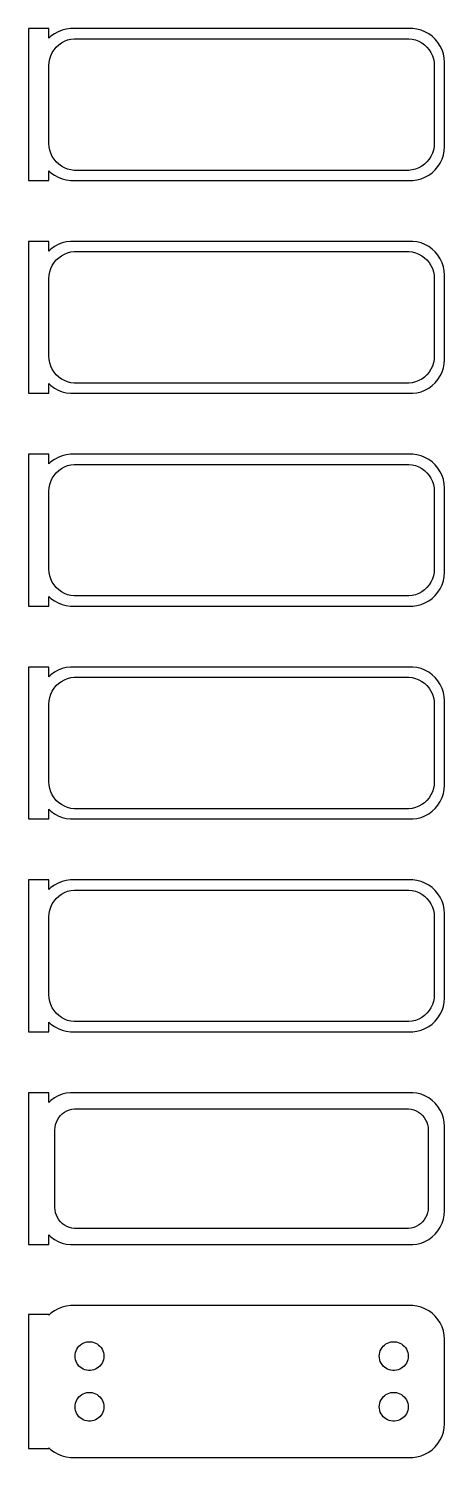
# Model space of a CAD drawing. Header units: metres. Extents: x -32 to 30, y 461 to 925.
# Drawn here: x -31.5 to 30, y 461.3 to 672.7 of the extents above; entities that cross this region are included whole.
import ezdxf

# ---------------------------------------------------------------- set-up
doc = ezdxf.new("R2010")
doc.units = ezdxf.units.M

msp = doc.modelspace()

# ---------------------------------------------------------------- linework, layer by layer
for p, q in [((-28.5, 672.74), (-31.5, 672.74)), ((-31.5, 672.74), (-31.5, 650.26)), ((-28.5, 671.309), (-28.5, 672.74)), ((-25.9369, 672.661), (-26.5451, 672.505)), ((-25.3139, 672.74), (-25.9369, 672.661)), ((25.3139, 672.74), (-25.3139, 672.74)), ((25.9369, 672.661), (25.3139, 672.74)), ((26.5451, 672.505), (25.9369, 672.661)), ((-28.1871, 671.603), (-28.5, 671.309)), ((-27.6791, 671.972), (-28.1871, 671.603)), ((-27.1289, 672.274), (-27.6791, 671.972)), ((-26.5451, 672.505), (-27.1289, 672.274)), ((-27.0497, 670.332), (-26.6433, 670.627)), ((-26.6433, 670.627), (-26.2031, 670.869)), ((-26.2031, 670.869), (-25.7361, 671.054)), ((-25.7361, 671.054), (-25.2495, 671.179)), ((-25.2495, 671.179), (-24.7512, 671.242)), ((-24.7512, 671.242), (24.7512, 671.242)), ((24.7512, 671.242), (25.2495, 671.179)), ((25.2495, 671.179), (25.7361, 671.054)), ((25.7361, 671.054), (26.2031, 670.869)), ((26.2031, 670.869), (26.6433, 670.627)), ((27.1289, 672.274), (26.5451, 672.505)), ((26.6433, 670.627), (27.0497, 670.332)), ((27.6791, 671.972), (27.1289, 672.274)), ((28.1871, 671.603), (27.6791, 671.972)), ((28.6448, 671.173), (28.1871, 671.603)), ((29.0451, 670.689), (28.6448, 671.173)), ((29.3815, 670.159), (29.0451, 670.689)), ((-28.3743, 668.245), (-28.2191, 668.722)), ((-28.2191, 668.722), (-28.0052, 669.177)), ((-28.0052, 669.177), (-27.7361, 669.601)), ((-27.7361, 669.601), (-27.4159, 669.988)), ((-27.4159, 669.988), (-27.0497, 670.332)), ((27.0497, 670.332), (27.4159, 669.988)), ((27.4159, 669.988), (27.7361, 669.601)), ((27.7361, 669.601), (28.0052, 669.177)), ((28.0052, 669.177), (28.2191, 668.722)), ((28.2191, 668.722), (28.3743, 668.245)), ((29.6489, 669.591), (29.3815, 670.159)), ((29.8429, 668.993), (29.6489, 669.591)), ((29.9606, 668.377), (29.8429, 668.993)), ((30, 667.75), (29.9606, 668.377)), ((-28.5, 667.25), (-28.4684, 667.751)), ((-28.5, 655.75), (-28.5, 667.25)), ((-28.4684, 667.751), (-28.3743, 668.245)), ((28.3743, 668.245), (28.4684, 667.751)), ((28.4684, 667.751), (28.5, 667.25)), ((28.5, 667.25), (28.5, 655.75)), ((30, 655.25), (30, 667.75)), ((-28.4684, 655.249), (-28.5, 655.75)), ((28.5, 655.75), (28.4684, 655.249)), ((-28.3743, 654.755), (-28.4684, 655.249)), ((-28.2191, 654.278), (-28.3743, 654.755)), ((-28.0052, 653.823), (-28.2191, 654.278)), ((-27.7361, 653.399), (-28.0052, 653.823)), ((28.0052, 653.823), (27.7361, 653.399)), ((28.2191, 654.278), (28.0052, 653.823)), ((28.3743, 654.755), (28.2191, 654.278)), ((28.4684, 655.249), (28.3743, 654.755)), ((29.6489, 653.409), (29.8429, 654.007)), ((29.8429, 654.007), (29.9606, 654.623)), ((29.9606, 654.623), (30, 655.25)), ((-28.5, 651.691), (-28.1871, 651.397)), ((-28.5, 650.26), (-28.5, 651.691)), ((-28.1871, 651.397), (-27.6791, 651.028)), ((-27.4159, 653.012), (-27.7361, 653.399)), ((-27.0497, 652.668), (-27.4159, 653.012)), ((-26.6433, 652.373), (-27.0497, 652.668)), ((-26.2031, 652.131), (-26.6433, 652.373)), ((-25.7361, 651.946), (-26.2031, 652.131)), ((-25.2495, 651.821), (-25.7361, 651.946)), ((-24.7512, 651.758), (-25.2495, 651.821)), ((24.7512, 651.758), (-24.7512, 651.758)), ((25.2495, 651.821), (24.7512, 651.758)), ((25.7361, 651.946), (25.2495, 651.821)), ((26.2031, 652.131), (25.7361, 651.946)), ((26.6433, 652.373), (26.2031, 652.131)), ((27.0497, 652.668), (26.6433, 652.373)), ((27.4159, 653.012), (27.0497, 652.668)), ((27.7361, 653.399), (27.4159, 653.012)), ((27.6791, 651.028), (28.1871, 651.397)), ((28.1871, 651.397), (28.6448, 651.827)), ((28.6448, 651.827), (29.0451, 652.311)), ((29.0451, 652.311), (29.3815, 652.841)), ((29.3815, 652.841), (29.6489, 653.409)), ((-31.5, 650.26), (-28.5, 650.26)), ((-27.6791, 651.028), (-27.1289, 650.726)), ((-27.1289, 650.726), (-26.5451, 650.495)), ((-26.5451, 650.495), (-25.9369, 650.339)), ((-25.9369, 650.339), (-25.3139, 650.26)), ((-25.3139, 650.26), (25.3139, 650.26)), ((25.3139, 650.26), (25.9369, 650.339)), ((25.9369, 650.339), (26.5451, 650.495)), ((26.5451, 650.495), (27.1289, 650.726)), ((27.1289, 650.726), (27.6791, 651.028)), ((-28.5, 641.24), (-31.5, 641.24)), ((-31.5, 641.24), (-31.5, 618.76)), ((-28.5, 639.809), (-28.5, 641.24)), ((-26.5451, 641.005), (-27.1289, 640.774)), ((-25.9369, 641.161), (-26.5451, 641.005)), ((-25.3139, 641.24), (-25.9369, 641.161)), ((25.3139, 641.24), (-25.3139, 641.24)), ((25.9369, 641.161), (25.3139, 641.24)), ((26.5451, 641.005), (25.9369, 641.161)), ((27.1289, 640.774), (26.5451, 641.005)), ((-28.1871, 640.103), (-28.5, 639.809)), ((-27.6791, 640.472), (-28.1871, 640.103)), ((-27.1289, 640.774), (-27.6791, 640.472)), ((-27.4159, 638.488), (-27.0497, 638.832)), ((-27.0497, 638.832), (-26.6433, 639.127)), ((-26.6433, 639.127), (-26.2031, 639.369)), ((-26.2031, 639.369), (-25.7361, 639.554)), ((-25.7361, 639.554), (-25.2495, 639.679)), ((-25.2495, 639.679), (-24.7512, 639.742)), ((-24.7512, 639.742), (24.7512, 639.742)), ((24.7512, 639.742), (25.2495, 639.679)), ((25.2495, 639.679), (25.7361, 639.554)), ((25.7361, 639.554), (26.2031, 639.369)), ((26.2031, 639.369), (26.6433, 639.127)), ((26.6433, 639.127), (27.0497, 638.832)), ((27.0497, 638.832), (27.4159, 638.488)), ((27.6791, 640.472), (27.1289, 640.774)), ((28.1871, 640.103), (27.6791, 640.472)), ((28.6448, 639.673), (28.1871, 640.103)), ((29.0451, 639.189), (28.6448, 639.673)), ((29.3815, 638.659), (29.0451, 639.189)), ((-28.4684, 636.251), (-28.3743, 636.745)), ((-28.3743, 636.745), (-28.2191, 637.222)), ((-28.2191, 637.222), (-28.0052, 637.677)), ((-28.0052, 637.677), (-27.7361, 638.101)), ((-27.7361, 638.101), (-27.4159, 638.488)), ((27.4159, 638.488), (27.7361, 638.101)), ((27.7361, 638.101), (28.0052, 637.677)), ((28.0052, 637.677), (28.2191, 637.222)), ((28.2191, 637.222), (28.3743, 636.745)), ((28.3743, 636.745), (28.4684, 636.251)), ((29.6489, 638.091), (29.3815, 638.659)), ((29.8429, 637.493), (29.6489, 638.091)), ((29.9606, 636.877), (29.8429, 637.493)), ((30, 636.25), (29.9606, 636.877)), ((-28.5, 635.75), (-28.4684, 636.251)), ((-28.5, 624.25), (-28.5, 635.75)), ((28.4684, 636.251), (28.5, 635.75)), ((28.5, 635.75), (28.5, 624.25)), ((30, 623.75), (30, 636.25)), ((-28.4684, 623.749), (-28.5, 624.25)), ((28.5, 624.25), (28.4684, 623.749)), ((-28.3743, 623.255), (-28.4684, 623.749)), ((-28.2191, 622.778), (-28.3743, 623.255)), ((-28.0052, 622.323), (-28.2191, 622.778)), ((-27.7361, 621.899), (-28.0052, 622.323)), ((-27.4159, 621.512), (-27.7361, 621.899)), ((27.7361, 621.899), (27.4159, 621.512)), ((28.0052, 622.323), (27.7361, 621.899)), ((28.2191, 622.778), (28.0052, 622.323)), ((28.3743, 623.255), (28.2191, 622.778)), ((28.4684, 623.749), (28.3743, 623.255)), ((29.3815, 621.341), (29.6489, 621.909)), ((29.6489, 621.909), (29.8429, 622.507)), ((29.8429, 622.507), (29.9606, 623.123)), ((29.9606, 623.123), (30, 623.75)), ((-28.5, 620.191), (-28.1871, 619.897)), ((-28.5, 618.76), (-28.5, 620.191)), ((-28.1871, 619.897), (-27.6791, 619.528)), ((-27.0497, 621.168), (-27.4159, 621.512)), ((-26.6433, 620.873), (-27.0497, 621.168)), ((-26.2031, 620.631), (-26.6433, 620.873)), ((-25.7361, 620.446), (-26.2031, 620.631)), ((-25.2495, 620.321), (-25.7361, 620.446)), ((-24.7512, 620.258), (-25.2495, 620.321)), ((24.7512, 620.258), (-24.7512, 620.258)), ((25.2495, 620.321), (24.7512, 620.258)), ((25.7361, 620.446), (25.2495, 620.321)), ((26.2031, 620.631), (25.7361, 620.446)), ((26.6433, 620.873), (26.2031, 620.631)), ((27.0497, 621.168), (26.6433, 620.873)), ((27.4159, 621.512), (27.0497, 621.168)), ((27.6791, 619.528), (28.1871, 619.897)), ((28.1871, 619.897), (28.6448, 620.327)), ((28.6448, 620.327), (29.0451, 620.811)), ((29.0451, 620.811), (29.3815, 621.341)), ((-31.5, 618.76), (-28.5, 618.76)), ((-27.6791, 619.528), (-27.1289, 619.226)), ((-27.1289, 619.226), (-26.5451, 618.995)), ((-26.5451, 618.995), (-25.9369, 618.839)), ((-25.9369, 618.839), (-25.3139, 618.76)), ((-25.3139, 618.76), (25.3139, 618.76)), ((25.3139, 618.76), (25.9369, 618.839)), ((25.9369, 618.839), (26.5451, 618.995)), ((26.5451, 618.995), (27.1289, 619.226)), ((27.1289, 619.226), (27.6791, 619.528)), ((-28.5, 609.74), (-31.5, 609.74)), ((-31.5, 609.74), (-31.5, 587.26)), ((-28.5, 608.309), (-28.5, 609.74)), ((-27.1289, 609.274), (-27.6791, 608.972)), ((-26.5451, 609.505), (-27.1289, 609.274)), ((-25.9369, 609.661), (-26.5451, 609.505)), ((-25.3139, 609.74), (-25.9369, 609.661)), ((25.3139, 609.74), (-25.3139, 609.74)), ((25.9369, 609.661), (25.3139, 609.74)), ((26.5451, 609.505), (25.9369, 609.661)), ((27.1289, 609.274), (26.5451, 609.505)), ((27.6791, 608.972), (27.1289, 609.274)), ((-28.1871, 608.603), (-28.5, 608.309)), ((-27.6791, 608.972), (-28.1871, 608.603)), ((-27.7361, 606.601), (-27.4159, 606.988)), ((-27.4159, 606.988), (-27.0497, 607.332)), ((-27.0497, 607.332), (-26.6433, 607.627)), ((-26.6433, 607.627), (-26.2031, 607.869)), ((-26.2031, 607.869), (-25.7361, 608.054)), ((-25.7361, 608.054), (-25.2495, 608.179)), ((-25.2495, 608.179), (-24.7512, 608.242)), ((-24.7512, 608.242), (24.7512, 608.242)), ((24.7512, 608.242), (25.2495, 608.179)), ((25.2495, 608.179), (25.7361, 608.054)), ((25.7361, 608.054), (26.2031, 607.869)), ((26.2031, 607.869), (26.6433, 607.627)), ((26.6433, 607.627), (27.0497, 607.332)), ((27.0497, 607.332), (27.4159, 606.988)), ((27.4159, 606.988), (27.7361, 606.601)), ((28.1871, 608.603), (27.6791, 608.972)), ((28.6448, 608.173), (28.1871, 608.603)), ((29.0451, 607.689), (28.6448, 608.173)), ((29.3815, 607.159), (29.0451, 607.689)), ((29.6489, 606.591), (29.3815, 607.159)), ((-28.4684, 604.751), (-28.3743, 605.245)), ((-28.3743, 605.245), (-28.2191, 605.722)), ((-28.2191, 605.722), (-28.0052, 606.177)), ((-28.0052, 606.177), (-27.7361, 606.601)), ((27.7361, 606.601), (28.0052, 606.177)), ((28.0052, 606.177), (28.2191, 605.722)), ((28.2191, 605.722), (28.3743, 605.245)), ((28.3743, 605.245), (28.4684, 604.751)), ((29.8429, 605.993), (29.6489, 606.591)), ((29.9606, 605.377), (29.8429, 605.993)), ((30, 604.75), (29.9606, 605.377)), ((-28.5, 604.25), (-28.4684, 604.751)), ((-28.5, 592.75), (-28.5, 604.25)), ((28.4684, 604.751), (28.5, 604.25)), ((28.5, 604.25), (28.5, 592.75)), ((30, 592.25), (30, 604.75)), ((-28.4684, 592.249), (-28.5, 592.75)), ((-28.3743, 591.755), (-28.4684, 592.249)), ((28.4684, 592.249), (28.3743, 591.755)), ((28.5, 592.75), (28.4684, 592.249)), ((29.9606, 591.623), (30, 592.25)), ((-28.2191, 591.278), (-28.3743, 591.755)), ((-28.0052, 590.823), (-28.2191, 591.278)), ((-27.7361, 590.399), (-28.0052, 590.823)), ((-27.4159, 590.012), (-27.7361, 590.399)), ((27.7361, 590.399), (27.4159, 590.012)), ((28.0052, 590.823), (27.7361, 590.399)), ((28.2191, 591.278), (28.0052, 590.823)), ((28.3743, 591.755), (28.2191, 591.278)), ((29.3815, 589.841), (29.6489, 590.409)), ((29.6489, 590.409), (29.8429, 591.007)), ((29.8429, 591.007), (29.9606, 591.623)), ((-28.5, 588.691), (-28.1871, 588.397)), ((-28.5, 587.26), (-28.5, 588.691)), ((-28.1871, 588.397), (-27.6791, 588.028)), ((-27.6791, 588.028), (-27.1289, 587.726)), ((-27.0497, 589.668), (-27.4159, 590.012)), ((-26.6433, 589.373), (-27.0497, 589.668)), ((-26.2031, 589.131), (-26.6433, 589.373)), ((-25.7361, 588.946), (-26.2031, 589.131)), ((-25.2495, 588.821), (-25.7361, 588.946)), ((-24.7512, 588.758), (-25.2495, 588.821)), ((24.7512, 588.758), (-24.7512, 588.758)), ((25.2495, 588.821), (24.7512, 588.758)), ((25.7361, 588.946), (25.2495, 588.821)), ((26.2031, 589.131), (25.7361, 588.946)), ((26.6433, 589.373), (26.2031, 589.131)), ((27.0497, 589.668), (26.6433, 589.373)), ((27.4159, 590.012), (27.0497, 589.668)), ((27.1289, 587.726), (27.6791, 588.028)), ((27.6791, 588.028), (28.1871, 588.397)), ((28.1871, 588.397), (28.6448, 588.827)), ((28.6448, 588.827), (29.0451, 589.311)), ((29.0451, 589.311), (29.3815, 589.841)), ((-31.5, 587.26), (-28.5, 587.26)), ((-27.1289, 587.726), (-26.5451, 587.495)), ((-26.5451, 587.495), (-25.9369, 587.339)), ((-25.9369, 587.339), (-25.3139, 587.26)), ((-25.3139, 587.26), (25.3139, 587.26)), ((25.3139, 587.26), (25.9369, 587.339)), ((25.9369, 587.339), (26.5451, 587.495)), ((26.5451, 587.495), (27.1289, 587.726)), ((-28.5, 578.24), (-31.5, 578.24)), ((-31.5, 578.24), (-31.5, 555.76)), ((-28.5, 576.809), (-28.5, 578.24)), ((-27.6791, 577.472), (-28.1871, 577.103)), ((-27.1289, 577.774), (-27.6791, 577.472)), ((-26.5451, 578.005), (-27.1289, 577.774)), ((-25.9369, 578.161), (-26.5451, 578.005)), ((-25.3139, 578.24), (-25.9369, 578.161)), ((25.3139, 578.24), (-25.3139, 578.24)), ((25.9369, 578.161), (25.3139, 578.24)), ((26.5451, 578.005), (25.9369, 578.161)), ((27.1289, 577.774), (26.5451, 578.005)), ((27.6791, 577.472), (27.1289, 577.774)), ((28.1871, 577.103), (27.6791, 577.472)), ((-28.1871, 577.103), (-28.5, 576.809)), ((-27.7361, 575.101), (-27.4159, 575.488)), ((-27.4159, 575.488), (-27.0497, 575.832)), ((-27.0497, 575.832), (-26.6433, 576.127)), ((-26.6433, 576.127), (-26.2031, 576.369)), ((-26.2031, 576.369), (-25.7361, 576.554)), ((-25.7361, 576.554), (-25.2495, 576.679)), ((-25.2495, 576.679), (-24.7512, 576.742)), ((-24.7512, 576.742), (24.7512, 576.742)), ((24.7512, 576.742), (25.2495, 576.679)), ((25.2495, 576.679), (25.7361, 576.554)), ((25.7361, 576.554), (26.2031, 576.369)), ((26.2031, 576.369), (26.6433, 576.127)), ((26.6433, 576.127), (27.0497, 575.832)), ((27.0497, 575.832), (27.4159, 575.488)), ((27.4159, 575.488), (27.7361, 575.101)), ((28.6448, 576.673), (28.1871, 577.103)), ((29.0451, 576.189), (28.6448, 576.673)), ((29.3815, 575.659), (29.0451, 576.189)), ((29.6489, 575.091), (29.3815, 575.659)), ((-28.5, 572.75), (-28.4684, 573.251)), ((-28.4684, 573.251), (-28.3743, 573.745)), ((-28.3743, 573.745), (-28.2191, 574.222)), ((-28.2191, 574.222), (-28.0052, 574.677)), ((-28.0052, 574.677), (-27.7361, 575.101)), ((27.7361, 575.101), (28.0052, 574.677)), ((28.0052, 574.677), (28.2191, 574.222)), ((28.2191, 574.222), (28.3743, 573.745)), ((28.3743, 573.745), (28.4684, 573.251)), ((28.4684, 573.251), (28.5, 572.75)), ((29.8429, 574.493), (29.6489, 575.091)), ((29.9606, 573.877), (29.8429, 574.493)), ((30, 573.25), (29.9606, 573.877)), ((30, 560.75), (30, 573.25)), ((-28.5, 561.25), (-28.5, 572.75)), ((28.5, 572.75), (28.5, 561.25)), ((-28.4684, 560.749), (-28.5, 561.25)), ((-28.3743, 560.255), (-28.4684, 560.749)), ((28.4684, 560.749), (28.3743, 560.255)), ((28.5, 561.25), (28.4684, 560.749)), ((29.9606, 560.123), (30, 560.75)), ((-28.2191, 559.778), (-28.3743, 560.255)), ((-28.0052, 559.323), (-28.2191, 559.778)), ((-27.7361, 558.899), (-28.0052, 559.323)), ((-27.4159, 558.512), (-27.7361, 558.899)), ((-27.0497, 558.168), (-27.4159, 558.512)), ((27.4159, 558.512), (27.0497, 558.168)), ((27.7361, 558.899), (27.4159, 558.512)), ((28.0052, 559.323), (27.7361, 558.899)), ((28.2191, 559.778), (28.0052, 559.323)), ((28.3743, 560.255), (28.2191, 559.778)), ((29.0451, 557.811), (29.3815, 558.341)), ((29.3815, 558.341), (29.6489, 558.909)), ((29.6489, 558.909), (29.8429, 559.507)), ((29.8429, 559.507), (29.9606, 560.123)), ((-28.5, 557.191), (-28.1871, 556.897)), ((-28.5, 555.76), (-28.5, 557.191)), ((-28.1871, 556.897), (-27.6791, 556.528)), ((-27.6791, 556.528), (-27.1289, 556.226)), ((-27.1289, 556.226), (-26.5451, 555.995)), ((-26.6433, 557.873), (-27.0497, 558.168)), ((-26.2031, 557.631), (-26.6433, 557.873)), ((-25.7361, 557.446), (-26.2031, 557.631)), ((-25.2495, 557.321), (-25.7361, 557.446)), ((-24.7512, 557.258), (-25.2495, 557.321)), ((24.7512, 557.258), (-24.7512, 557.258)), ((25.2495, 557.321), (24.7512, 557.258)), ((25.7361, 557.446), (25.2495, 557.321)), ((26.2031, 557.631), (25.7361, 557.446)), ((26.6433, 557.873), (26.2031, 557.631)), ((26.5451, 555.995), (27.1289, 556.226)), ((27.0497, 558.168), (26.6433, 557.873)), ((27.1289, 556.226), (27.6791, 556.528)), ((27.6791, 556.528), (28.1871, 556.897)), ((28.1871, 556.897), (28.6448, 557.327)), ((28.6448, 557.327), (29.0451, 557.811)), ((-31.5, 555.76), (-28.5, 555.76)), ((-26.5451, 555.995), (-25.9369, 555.839)), ((-25.9369, 555.839), (-25.3139, 555.76)), ((-25.3139, 555.76), (25.3139, 555.76)), ((25.3139, 555.76), (25.9369, 555.839)), ((25.9369, 555.839), (26.5451, 555.995)), ((-28.5, 546.74), (-31.5, 546.74)), ((-31.5, 546.74), (-31.5, 524.26)), ((-28.5, 545.309), (-28.5, 546.74)), ((-27.6791, 545.972), (-28.1871, 545.603)), ((-27.1289, 546.274), (-27.6791, 545.972)), ((-26.5451, 546.505), (-27.1289, 546.274)), ((-25.9369, 546.661), (-26.5451, 546.505)), ((-25.3139, 546.74), (-25.9369, 546.661)), ((25.3139, 546.74), (-25.3139, 546.74)), ((25.9369, 546.661), (25.3139, 546.74)), ((26.5451, 546.505), (25.9369, 546.661)), ((27.1289, 546.274), (26.5451, 546.505)), ((27.6791, 545.972), (27.1289, 546.274)), ((28.1871, 545.603), (27.6791, 545.972)), ((-28.1871, 545.603), (-28.5, 545.309)), ((-28.0052, 543.177), (-27.7361, 543.601)), ((-27.7361, 543.601), (-27.4159, 543.988)), ((-27.4159, 543.988), (-27.0497, 544.332)), ((-27.0497, 544.332), (-26.6433, 544.627)), ((-26.6433, 544.627), (-26.2031, 544.869)), ((-26.2031, 544.869), (-25.7361, 545.054)), ((-25.7361, 545.054), (-25.2495, 545.179)), ((-25.2495, 545.179), (-24.7512, 545.242)), ((-24.7512, 545.242), (24.7512, 545.242)), ((24.7512, 545.242), (25.2495, 545.179)), ((25.2495, 545.179), (25.7361, 545.054)), ((25.7361, 545.054), (26.2031, 544.869)), ((26.2031, 544.869), (26.6433, 544.627)), ((26.6433, 544.627), (27.0497, 544.332)), ((27.0497, 544.332), (27.4159, 543.988)), ((27.4159, 543.988), (27.7361, 543.601)), ((27.7361, 543.601), (28.0052, 543.177)), ((28.6448, 545.173), (28.1871, 545.603)), ((29.0451, 544.689), (28.6448, 545.173)), ((29.3815, 544.159), (29.0451, 544.689)), ((29.6489, 543.591), (29.3815, 544.159)), ((29.8429, 542.993), (29.6489, 543.591)), ((-28.5, 541.25), (-28.4684, 541.751)), ((-28.4684, 541.751), (-28.3743, 542.245)), ((-28.3743, 542.245), (-28.2191, 542.722)), ((-28.2191, 542.722), (-28.0052, 543.177)), ((28.0052, 543.177), (28.2191, 542.722)), ((28.2191, 542.722), (28.3743, 542.245)), ((28.3743, 542.245), (28.4684, 541.751)), ((28.4684, 541.751), (28.5, 541.25)), ((29.9606, 542.377), (29.8429, 542.993)), ((30, 541.75), (29.9606, 542.377)), ((30, 529.25), (30, 541.75)), ((-28.5, 529.75), (-28.5, 541.25)), ((28.5, 541.25), (28.5, 529.75)), ((-28.4684, 529.249), (-28.5, 529.75)), ((-28.3743, 528.755), (-28.4684, 529.249)), ((-28.2191, 528.278), (-28.3743, 528.755)), ((28.3743, 528.755), (28.2191, 528.278)), ((28.4684, 529.249), (28.3743, 528.755)), ((28.5, 529.75), (28.4684, 529.249)), ((29.9606, 528.623), (30, 529.25)), ((-28.0052, 527.823), (-28.2191, 528.278)), ((-27.7361, 527.399), (-28.0052, 527.823)), ((-27.4159, 527.012), (-27.7361, 527.399)), ((-27.0497, 526.668), (-27.4159, 527.012)), ((-26.6433, 526.373), (-27.0497, 526.668)), ((27.0497, 526.668), (26.6433, 526.373)), ((27.4159, 527.012), (27.0497, 526.668)), ((27.7361, 527.399), (27.4159, 527.012)), ((28.0052, 527.823), (27.7361, 527.399)), ((28.2191, 528.278), (28.0052, 527.823)), ((29.0451, 526.311), (29.3815, 526.841)), ((29.3815, 526.841), (29.6489, 527.409)), ((29.6489, 527.409), (29.8429, 528.007)), ((29.8429, 528.007), (29.9606, 528.623)), ((-28.5, 525.691), (-28.1871, 525.397)), ((-28.5, 524.26), (-28.5, 525.691)), ((-28.1871, 525.397), (-27.6791, 525.028)), ((-27.6791, 525.028), (-27.1289, 524.726)), ((-27.1289, 524.726), (-26.5451, 524.495)), ((-26.2031, 526.131), (-26.6433, 526.373)), ((-26.5451, 524.495), (-25.9369, 524.339)), ((-25.7361, 525.946), (-26.2031, 526.131)), ((-25.2495, 525.821), (-25.7361, 525.946)), ((-24.7512, 525.758), (-25.2495, 525.821)), ((24.7512, 525.758), (-24.7512, 525.758)), ((25.2495, 525.821), (24.7512, 525.758)), ((25.7361, 525.946), (25.2495, 525.821)), ((26.2031, 526.131), (25.7361, 525.946)), ((25.9369, 524.339), (26.5451, 524.495)), ((26.6433, 526.373), (26.2031, 526.131)), ((26.5451, 524.495), (27.1289, 524.726)), ((27.1289, 524.726), (27.6791, 525.028)), ((27.6791, 525.028), (28.1871, 525.397)), ((28.1871, 525.397), (28.6448, 525.827)), ((28.6448, 525.827), (29.0451, 526.311)), ((-31.5, 524.26), (-28.5, 524.26)), ((-25.9369, 524.339), (-25.3139, 524.26)), ((-25.3139, 524.26), (25.3139, 524.26)), ((25.3139, 524.26), (25.9369, 524.339)), ((-28.5, 515.229), (-31.5, 515.229)), ((-31.5, 515.229), (-31.5, 492.771)), ((-28.5, 513.809), (-28.5, 515.229)), ((-28.1871, 514.103), (-28.5, 513.809)), ((-27.6791, 514.472), (-28.1871, 514.103)), ((-27.1289, 514.774), (-27.6791, 514.472)), ((-26.5451, 515.005), (-27.1289, 514.774)), ((-25.9369, 515.161), (-26.5451, 515.005)), ((-25.3139, 515.24), (-25.9369, 515.161)), ((25.3139, 515.24), (-25.3139, 515.24)), ((25.9369, 515.161), (25.3139, 515.24)), ((26.5451, 515.005), (25.9369, 515.161)), ((27.1289, 514.774), (26.5451, 515.005)), ((27.6791, 514.472), (27.1289, 514.774)), ((28.1871, 514.103), (27.6791, 514.472)), ((28.6448, 513.673), (28.1871, 514.103)), ((-27.0184, 511.58), (-26.7692, 511.881)), ((-26.7692, 511.881), (-26.4842, 512.149)), ((-26.4842, 512.149), (-26.168, 512.378)), ((-26.168, 512.378), (-25.8254, 512.567)), ((-25.8254, 512.567), (-25.4619, 512.711)), ((-25.4619, 512.711), (-25.0833, 512.808)), ((-25.0833, 512.808), (-24.6954, 512.857)), ((-24.6954, 512.857), (24.6954, 512.857)), ((24.6954, 512.857), (25.0833, 512.808)), ((25.0833, 512.808), (25.4619, 512.711)), ((25.4619, 512.711), (25.8254, 512.567)), ((25.8254, 512.567), (26.168, 512.378)), ((26.168, 512.378), (26.4842, 512.149)), ((26.4842, 512.149), (26.7692, 511.881)), ((26.7692, 511.881), (27.0184, 511.58)), ((29.0451, 513.189), (28.6448, 513.673)), ((29.3815, 512.659), (29.0451, 513.189)), ((29.6489, 512.091), (29.3815, 512.659)), ((29.8429, 511.493), (29.6489, 512.091)), ((-27.6129, 509.75), (-27.5884, 510.14)), ((-27.6129, 498.25), (-27.6129, 509.75)), ((-27.5884, 510.14), (-27.5151, 510.524)), ((-27.5151, 510.524), (-27.3943, 510.896)), ((-27.3943, 510.896), (-27.2279, 511.25)), ((-27.2279, 511.25), (-27.0184, 511.58)), ((27.0184, 511.58), (27.2279, 511.25)), ((27.2279, 511.25), (27.3943, 510.896)), ((27.3943, 510.896), (27.5151, 510.524)), ((27.5151, 510.524), (27.5884, 510.14)), ((27.5884, 510.14), (27.6129, 509.75)), ((27.6129, 509.75), (27.6129, 498.25)), ((29.9606, 510.877), (29.8429, 511.493)), ((30, 510.25), (29.9606, 510.877)), ((30, 497.75), (30, 510.25)), ((-27.5884, 497.86), (-27.6129, 498.25)), ((-27.5151, 497.476), (-27.5884, 497.86)), ((-27.3943, 497.104), (-27.5151, 497.476)), ((-27.2279, 496.75), (-27.3943, 497.104)), ((27.3943, 497.104), (27.2279, 496.75)), ((27.5151, 497.476), (27.3943, 497.104)), ((27.5884, 497.86), (27.5151, 497.476)), ((27.6129, 498.25), (27.5884, 497.86)), ((29.8429, 496.507), (29.9606, 497.123)), ((29.9606, 497.123), (30, 497.75)), ((-27.0184, 496.42), (-27.2279, 496.75)), ((-26.7692, 496.119), (-27.0184, 496.42)), ((-26.4842, 495.851), (-26.7692, 496.119)), ((-26.168, 495.622), (-26.4842, 495.851)), ((-25.8254, 495.433), (-26.168, 495.622)), ((-25.4619, 495.289), (-25.8254, 495.433)), ((-25.0833, 495.192), (-25.4619, 495.289)), ((-24.6954, 495.143), (-25.0833, 495.192)), ((24.6954, 495.143), (-24.6954, 495.143)), ((25.0833, 495.192), (24.6954, 495.143)), ((25.4619, 495.289), (25.0833, 495.192)), ((25.8254, 495.433), (25.4619, 495.289)), ((26.168, 495.622), (25.8254, 495.433)), ((26.4842, 495.851), (26.168, 495.622)), ((26.7692, 496.119), (26.4842, 495.851)), ((27.0184, 496.42), (26.7692, 496.119)), ((27.2279, 496.75), (27.0184, 496.42)), ((29.0451, 494.811), (29.3815, 495.341)), ((29.3815, 495.341), (29.6489, 495.909)), ((29.6489, 495.909), (29.8429, 496.507)), ((-31.5, 492.771), (-28.5, 492.771)), ((-28.5, 492.771), (-28.5, 494.191)), ((-28.5, 494.191), (-28.1871, 493.897)), ((-28.1871, 493.897), (-27.6791, 493.528)), ((-27.6791, 493.528), (-27.1289, 493.226)), ((-27.1289, 493.226), (-26.5451, 492.995)), ((-26.5451, 492.995), (-25.9369, 492.839)), ((-25.9369, 492.839), (-25.3139, 492.76)), ((-25.3139, 492.76), (25.3139, 492.76)), ((25.3139, 492.76), (25.9369, 492.839)), ((25.9369, 492.839), (26.5451, 492.995)), ((26.5451, 492.995), (27.1289, 493.226)), ((27.1289, 493.226), (27.6791, 493.528)), ((27.6791, 493.528), (28.1871, 493.897)), ((28.1871, 493.897), (28.6448, 494.327)), ((28.6448, 494.327), (29.0451, 494.811)), ((-28.5, 482.403), (-31.5, 482.403)), ((-31.5, 482.403), (-31.5, 462.597)), ((-28.1871, 482.603), (-28.5, 482.309)), ((-28.5, 482.309), (-28.5, 482.403)), ((-27.6791, 482.972), (-28.1871, 482.603)), ((-27.1289, 483.274), (-27.6791, 482.972)), ((-26.5451, 483.505), (-27.1289, 483.274)), ((-25.9369, 483.661), (-26.5451, 483.505)), ((-25.3139, 483.74), (-25.9369, 483.661)), ((25.3139, 483.74), (-25.3139, 483.74)), ((25.9369, 483.661), (25.3139, 483.74)), ((26.5451, 483.505), (25.9369, 483.661)), ((27.1289, 483.274), (26.5451, 483.505)), ((27.6791, 482.972), (27.1289, 483.274)), ((28.1871, 482.603), (27.6791, 482.972)), ((28.6448, 482.173), (28.1871, 482.603)), ((29.0451, 481.689), (28.6448, 482.173)), ((29.3815, 481.159), (29.0451, 481.689)), ((29.6489, 480.591), (29.3815, 481.159)), ((29.8429, 479.993), (29.6489, 480.591)), ((-23.8611, 477.895), (-23.6441, 478.053)), ((-23.6441, 478.053), (-23.4091, 478.182)), ((-23.4091, 478.182), (-23.1598, 478.281)), ((-23.1598, 478.281), (-22.9001, 478.347)), ((-22.9001, 478.347), (-22.6341, 478.381)), ((-22.6341, 478.381), (-22.3659, 478.381)), ((-22.3659, 478.381), (-22.0999, 478.347)), ((-22.0999, 478.347), (-21.8401, 478.281)), ((-21.8401, 478.281), (-21.5908, 478.182)), ((-21.5908, 478.182), (-21.3559, 478.053)), ((-21.3559, 478.053), (-21.1389, 477.895)), ((21.1389, 477.895), (21.3559, 478.053)), ((21.3559, 478.053), (21.5908, 478.182)), ((21.5908, 478.182), (21.8401, 478.281)), ((21.8401, 478.281), (22.0999, 478.347)), ((22.0999, 478.347), (22.3659, 478.381)), ((22.3659, 478.381), (22.6341, 478.381)), ((22.6341, 478.381), (22.9001, 478.347)), ((22.9001, 478.347), (23.1598, 478.281)), ((23.1598, 478.281), (23.4091, 478.182)), ((23.4091, 478.182), (23.6441, 478.053)), ((23.6441, 478.053), (23.8611, 477.895)), ((29.9606, 479.377), (29.8429, 479.993)), ((30, 478.75), (29.9606, 479.377)), ((30, 466.25), (30, 478.75)), ((-24.6353, 476.25), (-24.6185, 476.518)), ((-24.6185, 475.982), (-24.6353, 476.25)), ((-24.6185, 476.518), (-24.5682, 476.781)), ((-24.5682, 475.719), (-24.6185, 475.982)), ((-24.5682, 476.781), (-24.4853, 477.036)), ((-24.4853, 477.036), (-24.3712, 477.279)), ((-24.3712, 477.279), (-24.2275, 477.505)), ((-24.2275, 477.505), (-24.0565, 477.712)), ((-24.0565, 477.712), (-23.8611, 477.895)), ((-21.1389, 477.895), (-20.9434, 477.712)), ((-20.9434, 477.712), (-20.7725, 477.505)), ((-20.7725, 477.505), (-20.6288, 477.279)), ((-20.6288, 477.279), (-20.5146, 477.036)), ((-20.5146, 477.036), (-20.4318, 476.781)), ((-20.4318, 476.781), (-20.3815, 476.518)), ((-20.3815, 475.982), (-20.4318, 475.719)), ((-20.3815, 476.518), (-20.3647, 476.25)), ((-20.3647, 476.25), (-20.3815, 475.982)), ((20.3647, 476.25), (20.3815, 476.518)), ((20.3815, 475.982), (20.3647, 476.25)), ((20.3815, 476.518), (20.4318, 476.781)), ((20.4318, 475.719), (20.3815, 475.982)), ((20.4318, 476.781), (20.5146, 477.036)), ((20.5146, 477.036), (20.6288, 477.279)), ((20.6288, 477.279), (20.7725, 477.505)), ((20.7725, 477.505), (20.9434, 477.712)), ((20.9434, 477.712), (21.1389, 477.895)), ((23.8611, 477.895), (24.0565, 477.712)), ((24.0565, 477.712), (24.2275, 477.505)), ((24.2275, 477.505), (24.3712, 477.279)), ((24.3712, 477.279), (24.4853, 477.036)), ((24.4853, 477.036), (24.5682, 476.781)), ((24.5682, 476.781), (24.6185, 476.518)), ((24.6185, 475.982), (24.5682, 475.719)), ((24.6185, 476.518), (24.6353, 476.25)), ((24.6353, 476.25), (24.6185, 475.982)), ((-24.4853, 475.464), (-24.5682, 475.719)), ((-24.3712, 475.221), (-24.4853, 475.464)), ((-24.2275, 474.995), (-24.3712, 475.221)), ((-24.0565, 474.788), (-24.2275, 474.995)), ((-23.8611, 474.605), (-24.0565, 474.788)), ((-23.6441, 474.447), (-23.8611, 474.605)), ((-23.4091, 474.318), (-23.6441, 474.447)), ((-23.1598, 474.219), (-23.4091, 474.318)), ((-22.9001, 474.153), (-23.1598, 474.219)), ((-22.6341, 474.119), (-22.9001, 474.153)), ((-22.3659, 474.119), (-22.6341, 474.119)), ((-22.0999, 474.153), (-22.3659, 474.119)), ((-21.8401, 474.219), (-22.0999, 474.153)), ((-21.5908, 474.318), (-21.8401, 474.219)), ((-21.3559, 474.447), (-21.5908, 474.318)), ((-21.1389, 474.605), (-21.3559, 474.447)), ((-20.9434, 474.788), (-21.1389, 474.605)), ((-20.7725, 474.995), (-20.9434, 474.788)), ((-20.6288, 475.221), (-20.7725, 474.995)), ((-20.5146, 475.464), (-20.6288, 475.221)), ((-20.4318, 475.719), (-20.5146, 475.464)), ((20.5146, 475.464), (20.4318, 475.719)), ((20.6288, 475.221), (20.5146, 475.464)), ((20.7725, 474.995), (20.6288, 475.221)), ((20.9434, 474.788), (20.7725, 474.995)), ((21.1389, 474.605), (20.9434, 474.788)), ((21.3559, 474.447), (21.1389, 474.605)), ((21.5908, 474.318), (21.3559, 474.447)), ((21.8401, 474.219), (21.5908, 474.318)), ((22.0999, 474.153), (21.8401, 474.219)), ((22.3659, 474.119), (22.0999, 474.153)), ((22.6341, 474.119), (22.3659, 474.119)), ((22.9001, 474.153), (22.6341, 474.119)), ((23.1598, 474.219), (22.9001, 474.153)), ((23.4091, 474.318), (23.1598, 474.219)), ((23.6441, 474.447), (23.4091, 474.318)), ((23.8611, 474.605), (23.6441, 474.447)), ((24.0565, 474.788), (23.8611, 474.605)), ((24.2275, 474.995), (24.0565, 474.788)), ((24.3712, 475.221), (24.2275, 474.995)), ((24.4853, 475.464), (24.3712, 475.221)), ((24.5682, 475.719), (24.4853, 475.464)), ((-24.5682, 469.281), (-24.4853, 469.536)), ((-24.4853, 469.536), (-24.3712, 469.779)), ((-24.3712, 469.779), (-24.2275, 470.005)), ((-24.2275, 470.005), (-24.0565, 470.212)), ((-24.0565, 470.212), (-23.8611, 470.395)), ((-23.8611, 470.395), (-23.6441, 470.553)), ((-23.6441, 470.553), (-23.4091, 470.682)), ((-23.4091, 470.682), (-23.1598, 470.781)), ((-23.1598, 470.781), (-22.9001, 470.847)), ((-22.9001, 470.847), (-22.6341, 470.881)), ((-22.6341, 470.881), (-22.3659, 470.881)), ((-22.3659, 470.881), (-22.0999, 470.847)), ((-22.0999, 470.847), (-21.8401, 470.781)), ((-21.8401, 470.781), (-21.5908, 470.682)), ((-21.5908, 470.682), (-21.3559, 470.553)), ((-21.3559, 470.553), (-21.1389, 470.395)), ((-21.1389, 470.395), (-20.9434, 470.212)), ((-20.9434, 470.212), (-20.7725, 470.005)), ((-20.7725, 470.005), (-20.6288, 469.779)), ((-20.6288, 469.779), (-20.5146, 469.536)), ((-20.5146, 469.536), (-20.4318, 469.281)), ((20.4318, 469.281), (20.5146, 469.536)), ((20.5146, 469.536), (20.6288, 469.779)), ((20.6288, 469.779), (20.7725, 470.005)), ((20.7725, 470.005), (20.9434, 470.212)), ((20.9434, 470.212), (21.1389, 470.395)), ((21.1389, 470.395), (21.3559, 470.553)), ((21.3559, 470.553), (21.5908, 470.682)), ((21.5908, 470.682), (21.8401, 470.781)), ((21.8401, 470.781), (22.0999, 470.847)), ((22.0999, 470.847), (22.3659, 470.881)), ((22.3659, 470.881), (22.6341, 470.881)), ((22.6341, 470.881), (22.9001, 470.847)), ((22.9001, 470.847), (23.1598, 470.781)), ((23.1598, 470.781), (23.4091, 470.682)), ((23.4091, 470.682), (23.6441, 470.553)), ((23.6441, 470.553), (23.8611, 470.395)), ((23.8611, 470.395), (24.0565, 470.212)), ((24.0565, 470.212), (24.2275, 470.005)), ((24.2275, 470.005), (24.3712, 469.779)), ((24.3712, 469.779), (24.4853, 469.536)), ((24.4853, 469.536), (24.5682, 469.281)), ((-24.6353, 468.75), (-24.6185, 469.018)), ((-24.6185, 468.482), (-24.6353, 468.75)), ((-24.6185, 469.018), (-24.5682, 469.281)), ((-24.5682, 468.219), (-24.6185, 468.482)), ((-24.4853, 467.964), (-24.5682, 468.219)), ((-24.3712, 467.721), (-24.4853, 467.964)), ((-24.2275, 467.495), (-24.3712, 467.721)), ((-24.0565, 467.288), (-24.2275, 467.495)), ((-20.7725, 467.495), (-20.9434, 467.288)), ((-20.6288, 467.721), (-20.7725, 467.495)), ((-20.5146, 467.964), (-20.6288, 467.721)), ((-20.4318, 468.219), (-20.5146, 467.964)), ((-20.4318, 469.281), (-20.3815, 469.018)), ((-20.3815, 468.482), (-20.4318, 468.219)), ((-20.3815, 469.018), (-20.3647, 468.75)), ((-20.3647, 468.75), (-20.3815, 468.482)), ((20.3647, 468.75), (20.3815, 469.018)), ((20.3815, 468.482), (20.3647, 468.75)), ((20.3815, 469.018), (20.4318, 469.281)), ((20.4318, 468.219), (20.3815, 468.482)), ((20.5146, 467.964), (20.4318, 468.219)), ((20.6288, 467.721), (20.5146, 467.964)), ((20.7725, 467.495), (20.6288, 467.721)), ((20.9434, 467.288), (20.7725, 467.495)), ((24.2275, 467.495), (24.0565, 467.288)), ((24.3712, 467.721), (24.2275, 467.495)), ((24.4853, 467.964), (24.3712, 467.721)), ((24.5682, 468.219), (24.4853, 467.964)), ((24.5682, 469.281), (24.6185, 469.018)), ((24.6185, 468.482), (24.5682, 468.219)), ((24.6185, 469.018), (24.6353, 468.75)), ((24.6353, 468.75), (24.6185, 468.482)), ((-23.8611, 467.105), (-24.0565, 467.288)), ((-23.6441, 466.947), (-23.8611, 467.105)), ((-23.4091, 466.818), (-23.6441, 466.947)), ((-23.1598, 466.719), (-23.4091, 466.818)), ((-22.9001, 466.653), (-23.1598, 466.719)), ((-22.6341, 466.619), (-22.9001, 466.653)), ((-22.3659, 466.619), (-22.6341, 466.619)), ((-22.0999, 466.653), (-22.3659, 466.619)), ((-21.8401, 466.719), (-22.0999, 466.653)), ((-21.5908, 466.818), (-21.8401, 466.719)), ((-21.3559, 466.947), (-21.5908, 466.818)), ((-21.1389, 467.105), (-21.3559, 466.947)), ((-20.9434, 467.288), (-21.1389, 467.105)), ((21.1389, 467.105), (20.9434, 467.288)), ((21.3559, 466.947), (21.1389, 467.105)), ((21.5908, 466.818), (21.3559, 466.947)), ((21.8401, 466.719), (21.5908, 466.818)), ((22.0999, 466.653), (21.8401, 466.719)), ((22.3659, 466.619), (22.0999, 466.653)), ((22.6341, 466.619), (22.3659, 466.619)), ((22.9001, 466.653), (22.6341, 466.619)), ((23.1598, 466.719), (22.9001, 466.653)), ((23.4091, 466.818), (23.1598, 466.719)), ((23.6441, 466.947), (23.4091, 466.818)), ((23.8611, 467.105), (23.6441, 466.947)), ((24.0565, 467.288), (23.8611, 467.105)), ((29.8429, 465.007), (29.9606, 465.623)), ((29.9606, 465.623), (30, 466.25)), ((28.6448, 462.827), (29.0451, 463.311)), ((29.0451, 463.311), (29.3815, 463.841)), ((29.3815, 463.841), (29.6489, 464.409)), ((29.6489, 464.409), (29.8429, 465.007)), ((-31.5, 462.597), (-28.5, 462.597)), ((-28.5, 462.597), (-28.5, 462.691)), ((-28.5, 462.691), (-28.1871, 462.397)), ((-28.1871, 462.397), (-27.6791, 462.028)), ((-27.6791, 462.028), (-27.1289, 461.726)), ((-27.1289, 461.726), (-26.5451, 461.495)), ((-26.5451, 461.495), (-25.9369, 461.339)), ((-25.9369, 461.339), (-25.3139, 461.26)), ((-25.3139, 461.26), (25.3139, 461.26)), ((25.3139, 461.26), (25.9369, 461.339)), ((25.9369, 461.339), (26.5451, 461.495)), ((26.5451, 461.495), (27.1289, 461.726)), ((27.1289, 461.726), (27.6791, 462.028)), ((27.6791, 462.028), (28.1871, 462.397)), ((28.1871, 462.397), (28.6448, 462.827))]:
    msp.add_line(p, q)

doc.saveas('drawing.dxf')
